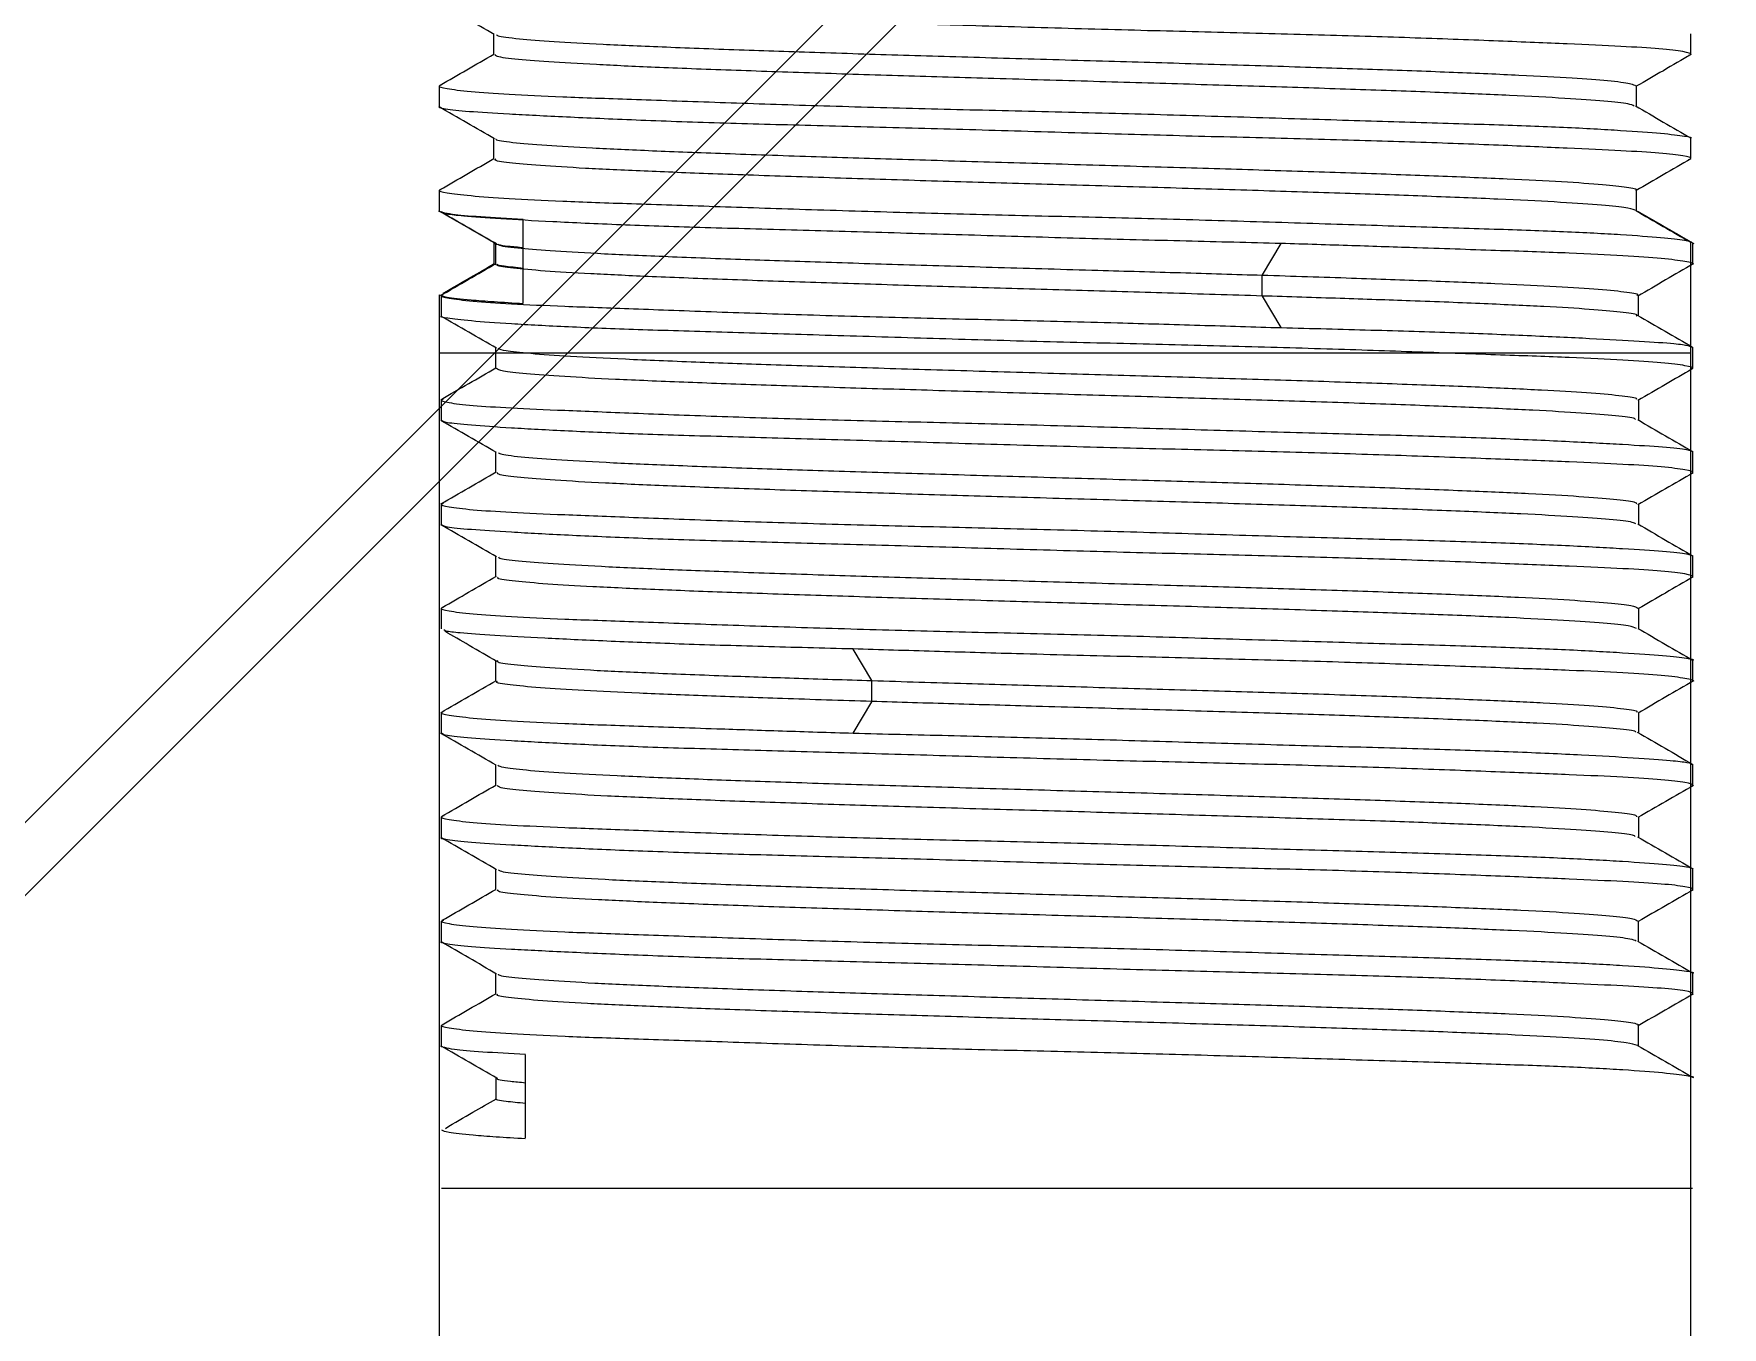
# Model space of a CAD drawing. Header units: millimetres. Extents: x 2479 to 2785, y 1080 to 1310.
# Drawn here: x 2607.63 to 2609.482, y 1133.651 to 1135.07 of the extents above; entities that cross this region are included whole.
import ezdxf

# ---------------------------------------------------------------- set-up
doc = ezdxf.new("R2010")
doc.units = ezdxf.units.MM

# ---------------------------------------------------------------- blocks, each defined once
blk = doc.blocks.new('G$C86730ED5')
at = {"color": 2, "linetype": 'Continuous', "lineweight": 15}
for p, q in [((-0.006266, -0.016871), (-0.006266, -0.016647)), ((0.006861, -0.016643), (0.006861, -0.01687)), ((-0.006861, -0.017441), (-0.006861, -0.017215)), ((0.006265, -0.017215), (0.006265, -0.017439)), ((-0.006265, -0.018015), (-0.006265, -0.017791)), ((0.006861, -0.017787), (0.006861, -0.018012)), ((-0.006861, -0.018583), (-0.006861, -0.018359)), ((0.006263, -0.018358), (0.006263, -0.018583)), ((-0.005942, -0.019597), (-0.005942, -0.018682)), ((-0.006261, -0.019162), (-0.006261, -0.018936)), ((-0.006244, -0.019169), (-0.006244, -0.018945)), ((0.002166, -0.019287), (0.002369, -0.018944)), ((0.006861, -0.018932), (0.006861, -0.076757)), ((0.006884, -0.018941), (0.006884, -0.019168)), ((0.002164, -0.019519), (0.002164, -0.01929)), ((-0.006861, -0.076757), (-0.006861, -0.019505)), ((-0.006839, -0.01974), (-0.006839, -0.019512)), ((0.002369, -0.019865), (0.002166, -0.019521)), ((0.006288, -0.019512), (0.006288, -0.019736)), ((-0.006243, -0.020313), (-0.006243, -0.020088)), ((0.006884, -0.020085), (0.006884, -0.020313)), ((-0.006839, -0.020885), (-0.006839, -0.020657)), ((0.006289, -0.020655), (0.006289, -0.02088)), ((-0.006244, -0.021456), (-0.006244, -0.021232)), ((0.006884, -0.021228), (0.006884, -0.021456)), ((-0.006839, -0.022028), (-0.006839, -0.0218)), ((0.00629, -0.0218), (0.00629, -0.022024)), ((-0.006244, -0.022601), (-0.006244, -0.022376)), ((0.006884, -0.022371), (0.006884, -0.022599)), ((-0.006839, -0.023171), (-0.006839, -0.022943)), ((0.006289, -0.022943), (0.006289, -0.023168)), ((-0.00212, -0.023735), (-0.002323, -0.023391)), ((0.006884, -0.023516), (0.006884, -0.023744)), ((-0.006243, -0.023744), (-0.006243, -0.02352)), ((-0.002119, -0.023966), (-0.002119, -0.023737)), ((-0.002324, -0.024312), (-0.00212, -0.023969)), ((-0.006839, -0.024315), (-0.006839, -0.024088)), ((0.00629, -0.024087), (0.00629, -0.024311)), ((-0.006244, -0.024888), (-0.006244, -0.024663)), ((0.006884, -0.024659), (0.006884, -0.024887)), ((-0.006839, -0.025458), (-0.006839, -0.02523)), ((0.00629, -0.02523), (0.00629, -0.025455)), ((-0.006244, -0.02603), (-0.006244, -0.025807)), ((0.006884, -0.025802), (0.006884, -0.02603)), ((-0.006839, -0.026601), (-0.006839, -0.026374)), ((0.006288, -0.026374), (0.006288, -0.026599)), ((-0.006242, -0.027175), (-0.006242, -0.026951)), ((0.006884, -0.026947), (0.006884, -0.027172)), ((-0.006839, -0.027743), (-0.006839, -0.027519)), ((0.006286, -0.027518), (0.006286, -0.027742)), ((-0.005919, -0.028756), (-0.005919, -0.027841)), ((-0.006238, -0.028322), (-0.006238, -0.028095))]:
    blk.add_line(p, q, dxfattribs=at)
at = {"color": 2, "lineweight": 15}
for p, q in [((0.006861, -0.020147), (-0.006861, -0.020147)), ((0.006884, -0.029307), (-0.006839, -0.029307))]:
    blk.add_line(p, q, dxfattribs=at)
at = {"color": 2, "linetype": 'Continuous', "lineweight": 15}
for points, knots in [([(0.006838, -0.016879), (0.006847, -0.016876), (0.006888, -0.016863), (0.006797, -0.016838), (0.006547, -0.016808), (0.006116, -0.016781), (0.005526, -0.016755), (0.004768, -0.016723), (0.003869, -0.016689), (0.002851, -0.016658), (0.001761, -0.01663), (0.000612, -0.016602), (-0.000545, -0.016568), (-0.001696, -0.016535), (-0.002789, -0.016505), (-0.003813, -0.016478), (-0.004719, -0.016449), (-0.0055, -0.016414), (-0.006116, -0.016381), (-0.00657, -0.016352), (-0.006797, -0.016327), (-0.006887, -0.016308), (-0.006861, -0.016299), (-0.006861, -0.016299)], [0, 0, 0, 0, 0.015383, 0.064823, 0.115545, 0.164986, 0.215709, 0.267832, 0.321466, 0.373594, 0.427234, 0.479356, 0.532989, 0.585112, 0.638745, 0.69087, 0.744507, 0.796628, 0.85026, 0.902391, 0.956035, 0.999999, 1, 1, 1, 1]), ([(-0.00626, -0.016651), (-0.006361, -0.016592), (-0.006565, -0.016475), (-0.006768, -0.016357), (-0.00687, -0.016299)], [0, 0, 0, 0, 0.499982, 1, 1, 1, 1]), ([(-0.006237, -0.016651), (-0.006234, -0.016656), (-0.006227, -0.016671), (-0.006013, -0.016696), (-0.005627, -0.016727), (-0.005085, -0.016757), (-0.004386, -0.016788), (-0.003558, -0.016819), (-0.002632, -0.01685), (-0.001651, -0.01688), (-0.000602, -0.016911), (0.000466, -0.016942), (0.001524, -0.016973), (0.002519, -0.017003), (0.003449, -0.017034), (0.004283, -0.017064), (0.005011, -0.017096), (0.005576, -0.017127), (0.005977, -0.017157), (0.006223, -0.017186), (0.006246, -0.017206), (0.006257, -0.017215)], [0, 0, 0, 0, 0.024762, 0.08127, 0.133633, 0.187358, 0.242454, 0.29931, 0.351824, 0.405754, 0.460269, 0.516387, 0.570128, 0.625485, 0.678619, 0.733183, 0.788035, 0.844668, 0.896982, 0.950658, 1, 1, 1, 1]), ([(-0.006852, -0.017206), (-0.006755, -0.01715), (-0.00656, -0.017037), (-0.006365, -0.016924), (-0.006266, -0.016867)], [0, 0, 0, 0, 0.496219, 1, 1, 1, 1]), ([(0.006243, -0.017435), (0.006226, -0.017427), (0.006188, -0.017409), (0.005931, -0.017382), (0.005504, -0.017351), (0.00491, -0.01732), (0.004168, -0.017289), (0.003322, -0.017258), (0.002379, -0.017228), (0.001372, -0.017197), (0.000304, -0.017166), (-0.000757, -0.017135), (-0.001789, -0.017105), (-0.002764, -0.017074), (-0.003691, -0.017043), (-0.004499, -0.017012), (-0.005167, -0.016981), (-0.00569, -0.016951), (-0.00606, -0.01692), (-0.006257, -0.016894), (-0.006248, -0.016877), (-0.006245, -0.016871)], [0, 0, 0, 0, 0.039849, 0.093676, 0.148344, 0.204642, 0.258151, 0.31324, 0.366611, 0.421437, 0.476183, 0.532697, 0.585067, 0.638799, 0.693902, 0.750765, 0.803286, 0.857223, 0.911744, 0.967869, 1, 1, 1, 1]), ([(0.006867, -0.016871), (0.006766, -0.01693), (0.006565, -0.017046), (0.006364, -0.017162), (0.006265, -0.017219)], [0, 0, 0, 0, 0.506489, 1, 1, 1, 1]), ([(-0.006839, -0.017207), (-0.006848, -0.01721), (-0.006888, -0.017221), (-0.006797, -0.017243), (-0.006547, -0.017276), (-0.006116, -0.017307), (-0.005526, -0.017334), (-0.004768, -0.017361), (-0.003869, -0.017392), (-0.002851, -0.017427), (-0.001762, -0.017458), (-0.000612, -0.017486), (0.000545, -0.017513), (0.001696, -0.017547), (0.002789, -0.017581), (0.003813, -0.017612), (0.00472, -0.017639), (0.0055, -0.017667), (0.006116, -0.017702), (0.00657, -0.017735), (0.006797, -0.017763), (0.006887, -0.017779), (0.006861, -0.017787), (0.006861, -0.017787)], [0, 0, 0, 0, 0.014527, 0.06401, 0.114777, 0.16426, 0.215028, 0.267196, 0.320877, 0.373043, 0.426721, 0.478895, 0.532584, 0.584752, 0.638432, 0.690607, 0.744296, 0.796463, 0.850143, 0.902312, 0.955993, 0.999999, 1, 1, 1, 1]), ([(0.006837, -0.018022), (0.006847, -0.018019), (0.006888, -0.018005), (0.006797, -0.017981), (0.006547, -0.017952), (0.006116, -0.017926), (0.005526, -0.017899), (0.004768, -0.017865), (0.003869, -0.017832), (0.002851, -0.017802), (0.001761, -0.017776), (0.000612, -0.017745), (-0.000545, -0.01771), (-0.001696, -0.017678), (-0.00279, -0.01765), (-0.003813, -0.017623), (-0.004719, -0.017591), (-0.0055, -0.017556), (-0.006116, -0.017525), (-0.00657, -0.017497), (-0.006797, -0.017471), (-0.006887, -0.01745), (-0.006861, -0.017441), (-0.006861, -0.017441)], [0, 0, 0, 0, 0.015931, 0.065343, 0.116038, 0.165451, 0.216146, 0.268238, 0.32184, 0.373942, 0.427556, 0.479649, 0.533253, 0.585349, 0.638956, 0.69105, 0.744654, 0.796746, 0.850348, 0.902447, 0.956057, 0.999998, 1, 1, 1, 1]), ([(-0.006256, -0.017796), (-0.006358, -0.017737), (-0.006561, -0.01762), (-0.006764, -0.017502), (-0.006866, -0.017444)], [0, 0, 0, 0, 0.499984, 1, 1, 1, 1]), ([(0.006257, -0.017434), (0.006359, -0.017493), (0.006562, -0.017611), (0.006765, -0.017728), (0.006867, -0.017787)], [0, 0, 0, 0, 0.499974, 1, 1, 1, 1]), ([(-0.006241, -0.017796), (-0.006242, -0.017798), (-0.006247, -0.017811), (-0.006073, -0.017834), (-0.005722, -0.017864), (-0.005198, -0.017895), (-0.004542, -0.017925), (-0.003737, -0.017956), (-0.002825, -0.017987), (-0.001843, -0.018018), (-0.000823, -0.018048), (0.000248, -0.018079), (0.001308, -0.01811), (0.002325, -0.018141), (0.003261, -0.018171), (0.004121, -0.018202), (0.004868, -0.018233), (0.005477, -0.018264), (0.005917, -0.018295), (0.006175, -0.018325), (0.006286, -0.018346), (0.006258, -0.018357), (0.006256, -0.018358)], [0, 0, 0, 0, 0.011627, 0.065977, 0.122018, 0.174957, 0.229294, 0.284499, 0.3415, 0.393974, 0.447822, 0.502957, 0.559795, 0.612919, 0.667537, 0.721686, 0.777362, 0.831898, 0.888153, 0.940946, 0.995125, 1, 1, 1, 1]), ([(-0.006854, -0.018352), (-0.006756, -0.018295), (-0.00656, -0.018182), (-0.006363, -0.018068), (-0.006265, -0.018011)], [0, 0, 0, 0, 0.496385, 1, 1, 1, 1]), ([(0.006255, -0.018579), (0.006225, -0.018569), (0.006165, -0.018549), (0.005858, -0.018519), (0.005398, -0.018488), (0.004764, -0.018457), (0.004003, -0.018426), (0.003134, -0.018396), (0.002186, -0.018365), (0.00115, -0.018334), (0.000088, -0.018303), (-0.000965, -0.018273), (-0.00198, -0.018242), (-0.002968, -0.018211), (-0.003865, -0.01818), (-0.004644, -0.018149), (-0.00528, -0.018119), (-0.005784, -0.018088), (-0.006115, -0.018058), (-0.006271, -0.018033), (-0.006249, -0.018019), (-0.006243, -0.018015)], [0, 0, 0, 0, 0.052998, 0.107026, 0.162587, 0.216851, 0.272817, 0.325468, 0.379504, 0.434538, 0.49136, 0.543654, 0.597322, 0.652198, 0.708756, 0.761799, 0.816348, 0.870165, 0.925488, 0.979925, 1, 1, 1, 1]), ([(0.006865, -0.018015), (0.006763, -0.018074), (0.006563, -0.01819), (0.006362, -0.018306), (0.006263, -0.018363)], [0, 0, 0, 0, 0.506589, 1, 1, 1, 1]), ([(-0.006842, -0.018353), (-0.006849, -0.018355), (-0.006887, -0.018366), (-0.006796, -0.018386), (-0.006547, -0.018418), (-0.006116, -0.01845), (-0.005526, -0.018479), (-0.004768, -0.018506), (-0.003869, -0.018534), (-0.002851, -0.018569), (-0.001761, -0.018602), (-0.000612, -0.018632), (0.000545, -0.018658), (0.001697, -0.018689), (0.00279, -0.018724), (0.003813, -0.018756), (0.00472, -0.018784), (0.0055, -0.018811), (0.006116, -0.018844), (0.00657, -0.018878), (0.006797, -0.018907), (0.006887, -0.018924), (0.006861, -0.018932), (0.006861, -0.018932)], [0, 0, 0, 0, 0.012911, 0.062475, 0.113326, 0.16289, 0.21374, 0.265997, 0.319769, 0.372022, 0.425788, 0.478051, 0.531829, 0.584083, 0.637851, 0.690107, 0.743879, 0.796132, 0.849901, 0.902153, 0.955919, 0.999997, 1, 1, 1, 1]), ([(-0.005942, -0.018678), (-0.006108, -0.018669), (-0.006444, -0.018652), (-0.006712, -0.018628), (-0.006829, -0.018604), (-0.00688, -0.01859), (-0.006861, -0.018583), (-0.006861, -0.018583)], [0, 0, 0, 0, 0.3011699, 0.6101565, 0.8040495, 0.9999729, 1, 1, 1, 1]), ([(-0.006255, -0.018939), (-0.006356, -0.01888), (-0.006559, -0.018763), (-0.006762, -0.018645), (-0.006864, -0.018587)], [0, 0, 0, 0, 0.499986, 1, 1, 1, 1]), ([(-0.006232, -0.018952), (-0.006334, -0.018893), (-0.006537, -0.018776), (-0.00674, -0.018658), (-0.006841, -0.0186)], [0, 0, 0, 0, 0.499982, 1, 1, 1, 1]), ([(0.00237, -0.018943), (0.002025, -0.018934), (0.001327, -0.018917), (0.000235, -0.01889), (-0.000867, -0.018857), (-0.001958, -0.018825), (-0.003025, -0.018795), (-0.004016, -0.018769), (-0.004901, -0.018739), (-0.005638, -0.018705), (-0.006221, -0.018672), (-0.006593, -0.018645), (-0.006803, -0.018621), (-0.006827, -0.018606), (-0.006839, -0.018597)], [0, 0, 0, 0, 0.082161, 0.166455, 0.248616, 0.332908, 0.419543, 0.508691, 0.595308, 0.684437, 0.771057, 0.860189, 0.929464, 1, 1, 1, 1]), ([(0.006257, -0.018579), (0.006359, -0.018638), (0.006562, -0.018755), (0.006765, -0.018873), (0.006866, -0.018931)], [0, 0, 0, 0, 0.499974, 1, 1, 1, 1]), ([(0.006286, -0.018591), (0.006388, -0.01865), (0.006591, -0.018767), (0.006794, -0.018885), (0.006896, -0.018944)], [0, 0, 0, 0, 0.499979, 1, 1, 1, 1]), ([(-0.006248, -0.018934), (-0.006251, -0.018936), (-0.00627, -0.018948), (-0.006172, -0.018966), (-0.005999, -0.018982), (-0.005942, -0.018987)], [0, 0, 0, 0, 0.1056106, 0.7038078, 1, 1, 1, 1]), ([(-0.006216, -0.018952), (-0.006215, -0.018954), (-0.006215, -0.018967), (-0.006028, -0.01899), (-0.005669, -0.019021), (-0.005147, -0.019051), (-0.004468, -0.019082), (-0.003654, -0.019113), (-0.002743, -0.019144), (-0.001772, -0.019174), (-0.000725, -0.019205), (0.000302, -0.019235), (0.00128, -0.019263), (0.001867, -0.019281), (0.002164, -0.01929)], [0, 0, 0, 0, 0.021176, 0.114957, 0.202481, 0.292292, 0.384116, 0.478909, 0.566173, 0.655748, 0.747059, 0.841111, 0.919664, 1, 1, 1, 1]), ([(0.006868, -0.019174), (0.006874, -0.019172), (0.00691, -0.019161), (0.006818, -0.019141), (0.00657, -0.019108), (0.006138, -0.019077), (0.005549, -0.019048), (0.004791, -0.019022), (0.00397, -0.018995), (0.003151, -0.018967), (0.002631, -0.018951), (0.00237, -0.018943)], [0, 0, 0, 0, 0.0263928, 0.1520862, 0.2810428, 0.4067359, 0.5356913, 0.6682085, 0.8045688, 0.9015492, 1, 1, 1, 1]), ([(-0.00685, -0.019515), (-0.006748, -0.019457), (-0.006545, -0.019339), (-0.006342, -0.019222), (-0.00624, -0.019163)], [0, 0, 0, 0, 0.500022, 1, 1, 1, 1]), ([(-0.006819, -0.019488), (-0.006718, -0.019429), (-0.006532, -0.019321), (-0.006345, -0.019213), (-0.00626, -0.019163)], [0, 0, 0, 0, 0.541265, 1, 1, 1, 1]), ([(-0.005942, -0.019216), (-0.006018, -0.019208), (-0.006194, -0.019191), (-0.006281, -0.019173), (-0.00626, -0.019163), (-0.006259, -0.019162)], [0, 0, 0, 0, 0.426355, 0.989063, 1, 1, 1, 1]), ([(0.002164, -0.019519), (0.001821, -0.019508), (0.001157, -0.019488), (0.000116, -0.019458), (-0.000902, -0.019428), (-0.001906, -0.019398), (-0.002871, -0.019368), (-0.003784, -0.019337), (-0.004579, -0.019306), (-0.005229, -0.019275), (-0.00573, -0.019245), (-0.006072, -0.019214), (-0.006244, -0.019189), (-0.006227, -0.019174), (-0.006222, -0.019169)], [0, 0, 0, 0, 0.089743, 0.173338, 0.25934, 0.343709, 0.430269, 0.519204, 0.610939, 0.696006, 0.783416, 0.870918, 0.960934, 1, 1, 1, 1]), ([(0.006892, -0.019167), (0.00679, -0.019226), (0.006587, -0.019343), (0.006384, -0.019461), (0.006282, -0.019519)], [0, 0, 0, 0, 0.500026, 1, 1, 1, 1]), ([(0.002164, -0.01929), (0.002496, -0.0193), (0.003138, -0.019321), (0.003997, -0.019351), (0.004731, -0.01938), (0.005346, -0.01941), (0.005831, -0.019441), (0.006156, -0.019472), (0.006301, -0.019496), (0.006276, -0.019509), (0.006271, -0.019512)], [0, 0, 0, 0, 0.1411529, 0.2726349, 0.4079039, 0.5406036, 0.6767489, 0.81663, 0.9609155, 1, 1, 1, 1]), ([(-0.006861, -0.019505), (-0.006845, -0.019513), (-0.006812, -0.01953), (-0.006573, -0.019556), (-0.006275, -0.019581), (-0.006054, -0.019594), (-0.005942, -0.019601)], [0, 0, 0, 0, 0.301163, 0.610166, 0.804068, 1, 1, 1, 1]), ([(-0.006824, -0.019507), (-0.00683, -0.019509), (-0.006864, -0.019519), (-0.006773, -0.019543), (-0.006524, -0.019575), (-0.006093, -0.019605), (-0.005503, -0.019631), (-0.004746, -0.019658), (-0.003846, -0.019692), (-0.002828, -0.019726), (-0.001739, -0.019756), (-0.000589, -0.019783), (0.00049, -0.01981), (0.001489, -0.019839), (0.002074, -0.019857), (0.002369, -0.019866)], [0, 0, 0, 0, 0.015768, 0.096634, 0.179598, 0.260464, 0.343428, 0.42868, 0.516404, 0.601655, 0.689378, 0.774637, 0.862369, 0.930564, 1, 1, 1, 1]), ([(0.006265, -0.019741), (0.006271, -0.019736), (0.006289, -0.019721), (0.006118, -0.019696), (0.005773, -0.019665), (0.005271, -0.019635), (0.004613, -0.019604), (0.003851, -0.019574), (0.003024, -0.019546), (0.002453, -0.019528), (0.002164, -0.019519)], [0, 0, 0, 0, 0.0621171, 0.2064697, 0.339358, 0.4757654, 0.614815, 0.7580403, 0.8776622, 1, 1, 1, 1]), ([(0.006864, -0.020319), (0.006872, -0.020317), (0.00691, -0.020306), (0.006819, -0.020283), (0.006569, -0.020251), (0.006138, -0.020221), (0.005549, -0.020193), (0.004791, -0.020167), (0.003892, -0.020134), (0.002874, -0.0201), (0.001784, -0.020069), (0.000635, -0.020041), (-0.000522, -0.020014), (-0.001674, -0.019979), (-0.002767, -0.019946), (-0.00379, -0.019916), (-0.004697, -0.019889), (-0.005477, -0.019859), (-0.006093, -0.019825), (-0.006547, -0.019792), (-0.006774, -0.019765), (-0.006864, -0.019749), (-0.006839, -0.01974), (-0.006839, -0.01974)], [0, 0, 0, 0, 0.01287, 0.062436, 0.113289, 0.162855, 0.213708, 0.265963, 0.319733, 0.371987, 0.425756, 0.478017, 0.531794, 0.584049, 0.637819, 0.690083, 0.743864, 0.796119, 0.84989, 0.902147, 0.95592, 0.999999, 1, 1, 1, 1]), ([(-0.006236, -0.020092), (-0.006337, -0.020034), (-0.006541, -0.019916), (-0.006744, -0.019799), (-0.006845, -0.01974)], [0, 0, 0, 0, 0.499977, 1, 1, 1, 1]), ([(0.006276, -0.019729), (0.006378, -0.019788), (0.006581, -0.019906), (0.006784, -0.020023), (0.006886, -0.020082)], [0, 0, 0, 0, 0.499984, 1, 1, 1, 1]), ([(0.002369, -0.019866), (0.002703, -0.019874), (0.003378, -0.019892), (0.004286, -0.019919), (0.005097, -0.019952), (0.005783, -0.019984), (0.006334, -0.020014), (0.00667, -0.020038), (0.006834, -0.020058), (0.006852, -0.02007), (0.006858, -0.020074)], [0, 0, 0, 0, 0.135837, 0.2752, 0.411038, 0.550399, 0.693633, 0.841022, 0.945808, 1, 1, 1, 1]), ([(-0.006222, -0.020092), (-0.006201, -0.020101), (-0.006156, -0.020119), (-0.005879, -0.020148), (-0.005446, -0.020178), (-0.00484, -0.02021), (-0.00409, -0.020241), (-0.003232, -0.020271), (-0.002298, -0.020301), (-0.001274, -0.020332), (-0.000213, -0.020363), (0.000851, -0.020394), (0.001874, -0.020424), (0.002859, -0.020455), (0.003767, -0.020486), (0.004576, -0.020517), (0.005235, -0.020548), (0.005749, -0.020578), (0.006098, -0.020609), (0.006283, -0.020635), (0.006269, -0.02065), (0.006264, -0.020655)], [0, 0, 0, 0, 0.045741, 0.098463, 0.152571, 0.20768, 0.264579, 0.316944, 0.370684, 0.425634, 0.482269, 0.535383, 0.590006, 0.643896, 0.699294, 0.753804, 0.810046, 0.862639, 0.916608, 0.971754, 1, 1, 1, 1]), ([(-0.006845, -0.020656), (-0.006744, -0.020597), (-0.006543, -0.020481), (-0.006342, -0.020365), (-0.006243, -0.020308)], [0, 0, 0, 0, 0.506151, 1, 1, 1, 1]), ([(0.006257, -0.020875), (0.006256, -0.020871), (0.006253, -0.020857), (0.006055, -0.020833), (0.005689, -0.020803), (0.005147, -0.020772), (0.004464, -0.020741), (0.003638, -0.02071), (0.002721, -0.020679), (0.001732, -0.020649), (0.000702, -0.020619), (-0.000375, -0.020587), (-0.001429, -0.020556), (-0.00243, -0.020526), (-0.003355, -0.020496), (-0.004211, -0.020465), (-0.00494, -0.020434), (-0.005517, -0.020403), (-0.005929, -0.020373), (-0.006193, -0.020343), (-0.006222, -0.020323), (-0.006237, -0.020313)], [0, 0, 0, 0, 0.020596, 0.073566, 0.128002, 0.182368, 0.238289, 0.292655, 0.348711, 0.401666, 0.456018, 0.511238, 0.568255, 0.620744, 0.674607, 0.729758, 0.786612, 0.83975, 0.894383, 0.948547, 1, 1, 1, 1]), ([(0.006876, -0.020321), (0.00678, -0.020376), (0.006582, -0.020491), (0.006384, -0.020606), (0.006282, -0.020664)], [0, 0, 0, 0, 0.487091, 1, 1, 1, 1]), ([(-0.006816, -0.020648), (-0.006825, -0.020651), (-0.006865, -0.020663), (-0.006774, -0.020689), (-0.006524, -0.020719), (-0.006093, -0.020747), (-0.005503, -0.020772), (-0.004746, -0.020803), (-0.003846, -0.020838), (-0.002828, -0.02087), (-0.001739, -0.020897), (-0.000589, -0.020925), (0.000567, -0.020958), (0.001719, -0.020992), (0.002812, -0.021023), (0.003836, -0.02105), (0.004742, -0.021078), (0.005522, -0.021113), (0.00614, -0.021146), (0.006586, -0.021175), (0.006842, -0.0212), (0.006871, -0.021219), (0.006884, -0.021228)], [0, 0, 0, 0, 0.014946, 0.064408, 0.115153, 0.164615, 0.215361, 0.267507, 0.321165, 0.373314, 0.426977, 0.479122, 0.532779, 0.584924, 0.63858, 0.69073, 0.744393, 0.796537, 0.850194, 0.902348, 0.956016, 1, 1, 1, 1]), ([(-0.006236, -0.021237), (-0.006338, -0.021178), (-0.006541, -0.021061), (-0.006744, -0.020943), (-0.006846, -0.020884)], [0, 0, 0, 0, 0.499977, 1, 1, 1, 1]), ([(0.00686, -0.021465), (0.00687, -0.021462), (0.00691, -0.02145), (0.00682, -0.021425), (0.006569, -0.021393), (0.006139, -0.021365), (0.005549, -0.021339), (0.004791, -0.02131), (0.003892, -0.021276), (0.002874, -0.021243), (0.001784, -0.021214), (0.000635, -0.021187), (-0.000522, -0.021156), (-0.001673, -0.021121), (-0.002766, -0.021089), (-0.00379, -0.021061), (-0.004697, -0.021034), (-0.005477, -0.021001), (-0.006095, -0.020967), (-0.006541, -0.020936), (-0.006796, -0.02091), (-0.006826, -0.020893), (-0.006839, -0.020885)], [0, 0, 0, 0, 0.015583, 0.065013, 0.115725, 0.165156, 0.215869, 0.26798, 0.321602, 0.373715, 0.427338, 0.479452, 0.533077, 0.585187, 0.638808, 0.690928, 0.74456, 0.796672, 0.850295, 0.902413, 0.956043, 1, 1, 1, 1]), ([(0.006281, -0.020875), (0.006382, -0.020934), (0.006585, -0.021051), (0.006789, -0.021168), (0.00689, -0.021227)], [0, 0, 0, 0, 0.4999826, 1, 1, 1, 1]), ([(-0.006215, -0.021237), (-0.006207, -0.021243), (-0.006184, -0.021259), (-0.005949, -0.021285), (-0.005543, -0.021316), (-0.004978, -0.021347), (-0.004255, -0.021378), (-0.003412, -0.021409), (-0.002481, -0.021439), (-0.001492, -0.021469), (-0.000431, -0.0215), (0.000637, -0.021531), (0.001677, -0.021562), (0.002658, -0.021592), (0.003589, -0.021623), (0.004417, -0.021654), (0.005115, -0.021685), (0.005657, -0.021716), (0.006041, -0.021746), (0.006263, -0.021774), (0.006269, -0.021792), (0.006272, -0.0218)], [0, 0, 0, 0, 0.031734, 0.086853, 0.140254, 0.19511, 0.249887, 0.306433, 0.358831, 0.412593, 0.467728, 0.524622, 0.577172, 0.631139, 0.68569, 0.741847, 0.795624, 0.85102, 0.90419, 0.958791, 1, 1, 1, 1]), ([(-0.006845, -0.021799), (-0.006743, -0.02174), (-0.006541, -0.021623), (-0.006339, -0.021506), (-0.006238, -0.021448)], [0, 0, 0, 0, 0.5022749, 1, 1, 1, 1]), ([(0.00626, -0.022019), (0.006252, -0.022013), (0.006229, -0.021997), (0.005995, -0.021971), (0.005589, -0.02194), (0.005023, -0.021909), (0.0043, -0.021878), (0.003457, -0.021847), (0.002527, -0.021817), (0.001537, -0.021787), (0.000477, -0.021756), (-0.000592, -0.021725), (-0.001632, -0.021694), (-0.002613, -0.021664), (-0.003543, -0.021633), (-0.004372, -0.021602), (-0.00507, -0.021571), (-0.005612, -0.02154), (-0.005996, -0.02151), (-0.006218, -0.021482), (-0.006224, -0.021464), (-0.006227, -0.021456)], [0, 0, 0, 0, 0.031734, 0.086853, 0.140254, 0.19511, 0.249887, 0.306433, 0.358831, 0.412593, 0.467728, 0.524622, 0.577172, 0.631139, 0.68569, 0.741847, 0.795625, 0.85102, 0.90419, 0.958791, 1, 1, 1, 1]), ([(0.00689, -0.021457), (0.006789, -0.021516), (0.006586, -0.021633), (0.006384, -0.02175), (0.006283, -0.021808)], [0, 0, 0, 0, 0.502275, 1, 1, 1, 1]), ([(-0.006815, -0.021791), (-0.006825, -0.021794), (-0.006865, -0.021806), (-0.006774, -0.021831), (-0.006524, -0.021863), (-0.006093, -0.021891), (-0.005503, -0.021917), (-0.004746, -0.021946), (-0.003846, -0.02198), (-0.002828, -0.022013), (-0.001739, -0.022042), (-0.000589, -0.022069), (0.000567, -0.0221), (0.001719, -0.022135), (0.002812, -0.022167), (0.003836, -0.022195), (0.004742, -0.022222), (0.005522, -0.022255), (0.00614, -0.022289), (0.006586, -0.02232), (0.006842, -0.022346), (0.006871, -0.022363), (0.006884, -0.022371)], [0, 0, 0, 0, 0.0155827, 0.0650128, 0.1157254, 0.1651556, 0.2158688, 0.2679799, 0.3216023, 0.3737147, 0.4273383, 0.4794519, 0.5330768, 0.585187, 0.6388076, 0.6909277, 0.7445596, 0.7966719, 0.8502952, 0.902413, 0.9560427, 1, 1, 1, 1]), ([(-0.006235, -0.022381), (-0.006337, -0.022322), (-0.00654, -0.022205), (-0.006743, -0.022088), (-0.006845, -0.022029)], [0, 0, 0, 0, 0.499983, 1, 1, 1, 1]), ([(0.006861, -0.022608), (0.00687, -0.022605), (0.00691, -0.022593), (0.006819, -0.022567), (0.006569, -0.022537), (0.006139, -0.022509), (0.005549, -0.022484), (0.004791, -0.022453), (0.003892, -0.022418), (0.002874, -0.022386), (0.001784, -0.022359), (0.000634, -0.022331), (-0.000522, -0.022298), (-0.001673, -0.022264), (-0.002767, -0.022233), (-0.00379, -0.022206), (-0.004697, -0.022178), (-0.005477, -0.022143), (-0.006095, -0.02211), (-0.006541, -0.022081), (-0.006796, -0.022056), (-0.006826, -0.022037), (-0.006839, -0.022028)], [0, 0, 0, 0, 0.0149455, 0.0644076, 0.1151529, 0.164615, 0.215361, 0.2675068, 0.3211646, 0.3733143, 0.4269766, 0.4791218, 0.5327794, 0.584924, 0.6385803, 0.6907303, 0.7443928, 0.7965375, 0.8501936, 0.9023484, 0.9560163, 1, 1, 1, 1]), ([(0.006282, -0.022019), (0.006383, -0.022078), (0.006586, -0.022195), (0.00679, -0.022313), (0.006891, -0.022372)], [0, 0, 0, 0, 0.4999766, 1, 1, 1, 1]), ([(-0.006212, -0.022381), (-0.006211, -0.022385), (-0.006207, -0.022399), (-0.00601, -0.022423), (-0.005643, -0.022453), (-0.005102, -0.022484), (-0.004419, -0.022515), (-0.003592, -0.022546), (-0.002676, -0.022577), (-0.001687, -0.022607), (-0.000657, -0.022637), (0.00042, -0.022669), (0.001474, -0.0227), (0.002475, -0.02273), (0.0034, -0.02276), (0.004257, -0.022791), (0.004985, -0.022822), (0.005562, -0.022853), (0.005974, -0.022884), (0.006238, -0.022913), (0.006268, -0.022933), (0.006282, -0.022943)], [0, 0, 0, 0, 0.0205955, 0.0735656, 0.1280019, 0.1823679, 0.2382891, 0.2926548, 0.3487114, 0.4016654, 0.4560175, 0.5112378, 0.5682553, 0.6207439, 0.674607, 0.7297575, 0.7866116, 0.8397503, 0.894383, 0.9485471, 1, 1, 1, 1]), ([(-0.006831, -0.022935), (-0.006735, -0.02288), (-0.006536, -0.022765), (-0.006338, -0.02265), (-0.006237, -0.022592)], [0, 0, 0, 0, 0.487091, 1, 1, 1, 1]), ([(0.006267, -0.023164), (0.006246, -0.023155), (0.006201, -0.023137), (0.005924, -0.023108), (0.005491, -0.023078), (0.004885, -0.023046), (0.004136, -0.023015), (0.003277, -0.022985), (0.002343, -0.022955), (0.001319, -0.022924), (0.000258, -0.022893), (-0.000805, -0.022862), (-0.001828, -0.022832), (-0.002814, -0.022801), (-0.003722, -0.02277), (-0.004531, -0.022739), (-0.005189, -0.022708), (-0.005703, -0.022678), (-0.006053, -0.022647), (-0.006238, -0.022621), (-0.006224, -0.022606), (-0.006219, -0.022601)], [0, 0, 0, 0, 0.045741, 0.098463, 0.152572, 0.20768, 0.264579, 0.316944, 0.370684, 0.425635, 0.482269, 0.535383, 0.590006, 0.643896, 0.699294, 0.753805, 0.810046, 0.862639, 0.916609, 0.971754, 1, 1, 1, 1]), ([(0.006891, -0.0226), (0.006789, -0.022659), (0.006589, -0.022775), (0.006388, -0.022891), (0.006289, -0.022948)], [0, 0, 0, 0, 0.506151, 1, 1, 1, 1]), ([(-0.006819, -0.022937), (-0.006827, -0.022939), (-0.006865, -0.02295), (-0.006774, -0.022973), (-0.006524, -0.023005), (-0.006093, -0.023035), (-0.005503, -0.023063), (-0.004746, -0.023089), (-0.003846, -0.023122), (-0.002828, -0.023156), (-0.001739, -0.023187), (-0.000589, -0.023215), (0.000567, -0.023242), (0.001719, -0.023277), (0.002812, -0.02331), (0.003836, -0.02334), (0.004742, -0.023367), (0.005523, -0.023397), (0.006139, -0.023431), (0.006593, -0.023464), (0.00682, -0.023491), (0.006909, -0.023507), (0.006884, -0.023516), (0.006884, -0.023516)], [0, 0, 0, 0, 0.01287, 0.062436, 0.113289, 0.162855, 0.213708, 0.265963, 0.319733, 0.371987, 0.425756, 0.478017, 0.531794, 0.584049, 0.637819, 0.690083, 0.743864, 0.796119, 0.84989, 0.902147, 0.95592, 0.999999, 1, 1, 1, 1]), ([(-0.002324, -0.02339), (-0.002657, -0.023382), (-0.003333, -0.023364), (-0.004241, -0.023337), (-0.005052, -0.023304), (-0.005738, -0.023272), (-0.006288, -0.023242), (-0.006625, -0.023218), (-0.006788, -0.023198), (-0.006807, -0.023186), (-0.006813, -0.023182)], [0, 0, 0, 0, 0.135837, 0.275201, 0.411038, 0.5504, 0.693633, 0.841022, 0.945808, 1, 1, 1, 1]), ([(-0.006231, -0.023527), (-0.006332, -0.023468), (-0.006523, -0.023358), (-0.006714, -0.023247), (-0.006804, -0.023196)], [0, 0, 0, 0, 0.532119, 1, 1, 1, 1]), ([(0.006281, -0.023164), (0.006383, -0.023222), (0.006586, -0.02334), (0.006789, -0.023457), (0.006891, -0.023516)], [0, 0, 0, 0, 0.499977, 1, 1, 1, 1]), ([(-0.00622, -0.023515), (-0.006225, -0.02352), (-0.006244, -0.023535), (-0.006072, -0.02356), (-0.005727, -0.023591), (-0.005225, -0.023621), (-0.004568, -0.023652), (-0.003805, -0.023682), (-0.002978, -0.02371), (-0.002407, -0.023728), (-0.002119, -0.023737)], [0, 0, 0, 0, 0.0621171, 0.2064696, 0.3393579, 0.4757654, 0.614815, 0.7580403, 0.8776622, 1, 1, 1, 1]), ([(0.006869, -0.023749), (0.006875, -0.023747), (0.00691, -0.023737), (0.006818, -0.023713), (0.00657, -0.023681), (0.006138, -0.023651), (0.005549, -0.023625), (0.004791, -0.023598), (0.003892, -0.023564), (0.002874, -0.02353), (0.001784, -0.0235), (0.000634, -0.023473), (-0.000445, -0.023446), (-0.001444, -0.023417), (-0.002029, -0.023399), (-0.002324, -0.02339)], [0, 0, 0, 0, 0.0157685, 0.0966341, 0.1795981, 0.2604636, 0.3434282, 0.4286797, 0.5164037, 0.601655, 0.6893778, 0.774637, 0.8623689, 0.9305636, 1, 1, 1, 1]), ([(-0.006847, -0.024089), (-0.006745, -0.02403), (-0.006542, -0.023913), (-0.006339, -0.023795), (-0.006237, -0.023737)], [0, 0, 0, 0, 0.500026, 1, 1, 1, 1]), ([(-0.002119, -0.023966), (-0.002451, -0.023956), (-0.003093, -0.023935), (-0.003951, -0.023905), (-0.004685, -0.023876), (-0.0053, -0.023846), (-0.005786, -0.023815), (-0.00611, -0.023784), (-0.006255, -0.02376), (-0.00623, -0.023747), (-0.006225, -0.023744)], [0, 0, 0, 0, 0.141153, 0.272635, 0.407904, 0.540604, 0.676749, 0.81663, 0.960916, 1, 1, 1, 1]), ([(-0.002119, -0.023737), (-0.001775, -0.023748), (-0.001112, -0.023768), (-0.000071, -0.023798), (0.000947, -0.023828), (0.001952, -0.023858), (0.002917, -0.023888), (0.00383, -0.023919), (0.004624, -0.02395), (0.005274, -0.023981), (0.005776, -0.024011), (0.006118, -0.024042), (0.006289, -0.024067), (0.006272, -0.024082), (0.006267, -0.024087)], [0, 0, 0, 0, 0.089743, 0.173338, 0.25934, 0.343709, 0.430269, 0.519204, 0.610939, 0.696006, 0.783416, 0.870918, 0.960934, 1, 1, 1, 1]), ([(0.006895, -0.023741), (0.006793, -0.023799), (0.00659, -0.023917), (0.006387, -0.024034), (0.006285, -0.024093)], [0, 0, 0, 0, 0.500022, 1, 1, 1, 1]), ([(0.006261, -0.024304), (0.006261, -0.024302), (0.00626, -0.024289), (0.006074, -0.024266), (0.005715, -0.024235), (0.005193, -0.024205), (0.004513, -0.024174), (0.003699, -0.024143), (0.002789, -0.024112), (0.001817, -0.024082), (0.00077, -0.024051), (-0.000256, -0.024021), (-0.001234, -0.023993), (-0.001822, -0.023975), (-0.002119, -0.023966)], [0, 0, 0, 0, 0.020702, 0.114528, 0.202095, 0.291949, 0.383818, 0.478657, 0.565963, 0.655582, 0.746937, 0.841035, 0.919625, 1, 1, 1, 1]), ([(-0.006823, -0.024082), (-0.006829, -0.024084), (-0.006864, -0.024095), (-0.006773, -0.024115), (-0.006524, -0.024148), (-0.006093, -0.024179), (-0.005503, -0.024208), (-0.004746, -0.024234), (-0.003925, -0.024261), (-0.003106, -0.024289), (-0.002586, -0.024305), (-0.002324, -0.024313)], [0, 0, 0, 0, 0.0263928, 0.1520863, 0.2810428, 0.406736, 0.5356914, 0.6682086, 0.804569, 0.9015493, 1, 1, 1, 1]), ([(-0.006241, -0.024665), (-0.006342, -0.024606), (-0.006545, -0.024489), (-0.006749, -0.024371), (-0.00685, -0.024312)], [0, 0, 0, 0, 0.499979, 1, 1, 1, 1]), ([(0.006864, -0.024894), (0.006872, -0.024892), (0.00691, -0.02488), (0.006819, -0.024855), (0.006569, -0.024824), (0.006138, -0.024796), (0.005549, -0.02477), (0.004791, -0.024741), (0.003892, -0.024706), (0.002874, -0.024673), (0.001784, -0.024645), (0.000634, -0.024618), (-0.000522, -0.024586), (-0.001673, -0.024552), (-0.002766, -0.02452), (-0.00379, -0.024492), (-0.004697, -0.024465), (-0.005477, -0.024431), (-0.006095, -0.024398), (-0.006541, -0.024367), (-0.006796, -0.024342), (-0.006826, -0.024324), (-0.006839, -0.024315)], [0, 0, 0, 0, 0.013032, 0.06259, 0.113434, 0.162992, 0.213837, 0.266083, 0.319845, 0.372093, 0.425857, 0.478105, 0.531868, 0.584113, 0.637873, 0.690126, 0.743896, 0.796143, 0.849905, 0.902159, 0.95593, 1, 1, 1, 1]), ([(-0.002324, -0.024313), (-0.00198, -0.024322), (-0.001281, -0.024339), (-0.000189, -0.024366), (0.000913, -0.024399), (0.002004, -0.024431), (0.003071, -0.024461), (0.004062, -0.024487), (0.004946, -0.024517), (0.005684, -0.024551), (0.006267, -0.024584), (0.006639, -0.024611), (0.006848, -0.024635), (0.006872, -0.02465), (0.006884, -0.024659)], [0, 0, 0, 0, 0.082161, 0.166455, 0.248616, 0.332908, 0.419543, 0.508691, 0.595308, 0.684437, 0.771057, 0.860188, 0.929464, 1, 1, 1, 1]), ([(0.006277, -0.024304), (0.006379, -0.024363), (0.006582, -0.02448), (0.006785, -0.024597), (0.006886, -0.024656)], [0, 0, 0, 0, 0.499982, 1, 1, 1, 1]), ([(-0.006221, -0.024665), (-0.006209, -0.024673), (-0.00618, -0.02469), (-0.005924, -0.024718), (-0.005513, -0.024748), (-0.00493, -0.024779), (-0.004204, -0.02481), (-0.003352, -0.024841), (-0.002422, -0.024872), (-0.001413, -0.024902), (-0.000363, -0.024933), (0.000714, -0.024964), (0.001752, -0.024995), (0.002737, -0.025026), (0.003644, -0.025056), (0.004473, -0.025087), (0.005158, -0.025118), (0.00569, -0.025149), (0.006058, -0.025179), (0.006268, -0.025206), (0.006267, -0.025223), (0.006267, -0.02523)], [0, 0, 0, 0, 0.042002, 0.09415, 0.147669, 0.202393, 0.258794, 0.31169, 0.366087, 0.419755, 0.474925, 0.529211, 0.58522, 0.637597, 0.691344, 0.746262, 0.802958, 0.85515, 0.908723, 0.963342, 1, 1, 1, 1]), ([(-0.006839, -0.025227), (-0.006738, -0.025169), (-0.006539, -0.025054), (-0.006341, -0.024939), (-0.006244, -0.024884)], [0, 0, 0, 0, 0.512277, 1, 1, 1, 1]), ([(0.006255, -0.025449), (0.006249, -0.025444), (0.006233, -0.025429), (0.006014, -0.025403), (0.005628, -0.025373), (0.005066, -0.025342), (0.004356, -0.025311), (0.003521, -0.02528), (0.002606, -0.02525), (0.001603, -0.025219), (0.000554, -0.025188), (-0.000522, -0.025157), (-0.001562, -0.025127), (-0.002557, -0.025096), (-0.003478, -0.025066), (-0.004324, -0.025034), (-0.005025, -0.025004), (-0.005578, -0.024973), (-0.005971, -0.024943), (-0.00621, -0.024914), (-0.006221, -0.024896), (-0.006226, -0.024888)], [0, 0, 0, 0, 0.028891, 0.081382, 0.135243, 0.190471, 0.247426, 0.300402, 0.354844, 0.409216, 0.465143, 0.519514, 0.575577, 0.628537, 0.682895, 0.738121, 0.795145, 0.847639, 0.901508, 0.956664, 1, 1, 1, 1]), ([(0.006893, -0.024886), (0.006791, -0.024945), (0.006588, -0.025062), (0.006385, -0.02518), (0.006283, -0.025239)], [0, 0, 0, 0, 0.500018, 1, 1, 1, 1]), ([(-0.006809, -0.02522), (-0.006821, -0.025223), (-0.006866, -0.025235), (-0.006775, -0.025261), (-0.006524, -0.025293), (-0.006093, -0.025322), (-0.005503, -0.025349), (-0.004746, -0.025376), (-0.003846, -0.02541), (-0.002828, -0.025444), (-0.001739, -0.025474), (-0.000589, -0.025501), (0.000567, -0.02553), (0.001719, -0.025565), (0.002812, -0.025597), (0.003836, -0.025626), (0.004742, -0.025653), (0.005522, -0.025685), (0.00614, -0.025719), (0.006586, -0.025751), (0.006842, -0.025777), (0.006871, -0.025794), (0.006884, -0.025802)], [0, 0, 0, 0, 0.019382, 0.068621, 0.119138, 0.168378, 0.218895, 0.270805, 0.32422, 0.376131, 0.429546, 0.48146, 0.534879, 0.586789, 0.640203, 0.692122, 0.745548, 0.797459, 0.850876, 0.902791, 0.956212, 1, 1, 1, 1]), ([(0.006861, -0.026039), (0.00687, -0.026036), (0.00691, -0.026023), (0.00682, -0.025997), (0.006569, -0.025968), (0.006139, -0.025941), (0.005549, -0.025915), (0.004791, -0.025883), (0.003892, -0.025849), (0.002874, -0.025817), (0.001784, -0.02579), (0.000634, -0.025762), (-0.000522, -0.025728), (-0.001674, -0.025694), (-0.002767, -0.025665), (-0.00379, -0.025638), (-0.004697, -0.025608), (-0.005477, -0.025573), (-0.006093, -0.025541), (-0.006547, -0.025512), (-0.006774, -0.025486), (-0.006864, -0.025468), (-0.006839, -0.025458), (-0.006839, -0.025458)], [0, 0, 0, 0, 0.015383, 0.064823, 0.115545, 0.164986, 0.215709, 0.267832, 0.321466, 0.373594, 0.427234, 0.479356, 0.532989, 0.585112, 0.638745, 0.69087, 0.744507, 0.796628, 0.85026, 0.902391, 0.956035, 0.999999, 1, 1, 1, 1]), ([(-0.006237, -0.025811), (-0.006339, -0.025752), (-0.006542, -0.025634), (-0.006745, -0.025517), (-0.006847, -0.025458)], [0, 0, 0, 0, 0.499982, 1, 1, 1, 1]), ([(0.00628, -0.025449), (0.006381, -0.025508), (0.006584, -0.025625), (0.006788, -0.025743), (0.006889, -0.025801)], [0, 0, 0, 0, 0.4999791, 1, 1, 1, 1]), ([(-0.006214, -0.025811), (-0.006212, -0.025815), (-0.006204, -0.025831), (-0.005991, -0.025856), (-0.005604, -0.025886), (-0.005062, -0.025917), (-0.004364, -0.025948), (-0.003535, -0.025979), (-0.00261, -0.026009), (-0.001628, -0.02604), (-0.000579, -0.02607), (0.000488, -0.026101), (0.001547, -0.026132), (0.002541, -0.026163), (0.003471, -0.026194), (0.004306, -0.026224), (0.005034, -0.026255), (0.005599, -0.026286), (0.005999, -0.026317), (0.006246, -0.026346), (0.006269, -0.026365), (0.00628, -0.026374)], [0, 0, 0, 0, 0.024762, 0.08127, 0.133633, 0.187358, 0.242454, 0.29931, 0.351824, 0.405754, 0.460269, 0.516387, 0.570128, 0.625485, 0.678619, 0.733183, 0.788035, 0.844668, 0.896982, 0.950658, 1, 1, 1, 1]), ([(-0.00683, -0.026366), (-0.006733, -0.02631), (-0.006537, -0.026197), (-0.006342, -0.026084), (-0.006244, -0.026027)], [0, 0, 0, 0, 0.496219, 1, 1, 1, 1]), ([(0.006265, -0.026594), (0.006249, -0.026587), (0.006211, -0.026569), (0.005954, -0.026541), (0.005526, -0.02651), (0.004933, -0.026479), (0.004191, -0.026448), (0.003345, -0.026418), (0.002402, -0.026387), (0.001395, -0.026357), (0.000327, -0.026325), (-0.000735, -0.026295), (-0.001766, -0.026264), (-0.002742, -0.026234), (-0.003668, -0.026203), (-0.004476, -0.026172), (-0.005145, -0.026141), (-0.005668, -0.026111), (-0.006037, -0.02608), (-0.006234, -0.026053), (-0.006225, -0.026036), (-0.006222, -0.02603)], [0, 0, 0, 0, 0.039849, 0.093676, 0.148344, 0.204642, 0.258151, 0.31324, 0.366611, 0.421437, 0.476183, 0.532697, 0.585067, 0.638799, 0.693902, 0.750765, 0.803286, 0.857223, 0.911744, 0.967869, 1, 1, 1, 1]), ([(0.00689, -0.026031), (0.006788, -0.02609), (0.006588, -0.026206), (0.006387, -0.026322), (0.006288, -0.026379)], [0, 0, 0, 0, 0.506489, 1, 1, 1, 1]), ([(-0.006816, -0.026367), (-0.006825, -0.026369), (-0.006865, -0.02638), (-0.006774, -0.026403), (-0.006524, -0.026435), (-0.006093, -0.026466), (-0.005503, -0.026494), (-0.004746, -0.02652), (-0.003846, -0.026552), (-0.002828, -0.026587), (-0.001739, -0.026618), (-0.000589, -0.026646), (0.000568, -0.026673), (0.001719, -0.026707), (0.002812, -0.026741), (0.003836, -0.026771), (0.004742, -0.026798), (0.005523, -0.026827), (0.006139, -0.026861), (0.006593, -0.026895), (0.00682, -0.026923), (0.006909, -0.026938), (0.006884, -0.026947), (0.006884, -0.026947)], [0, 0, 0, 0, 0.014527, 0.06401, 0.114777, 0.16426, 0.215028, 0.267196, 0.320877, 0.373043, 0.426721, 0.478895, 0.532584, 0.584752, 0.638432, 0.690607, 0.744296, 0.796463, 0.850143, 0.902312, 0.955993, 0.999999, 1, 1, 1, 1]), ([(0.00686, -0.027182), (0.00687, -0.027179), (0.00691, -0.027165), (0.00682, -0.02714), (0.006569, -0.027112), (0.006139, -0.027086), (0.005549, -0.027059), (0.004791, -0.027025), (0.003892, -0.026992), (0.002874, -0.026962), (0.001784, -0.026935), (0.000634, -0.026905), (-0.000522, -0.02687), (-0.001674, -0.026838), (-0.002767, -0.026809), (-0.003791, -0.026783), (-0.004697, -0.02675), (-0.005477, -0.026716), (-0.006093, -0.026685), (-0.006547, -0.026657), (-0.006774, -0.026631), (-0.006864, -0.02661), (-0.006839, -0.026601), (-0.006839, -0.026601)], [0, 0, 0, 0, 0.015931, 0.065343, 0.116038, 0.165451, 0.216146, 0.268238, 0.32184, 0.373942, 0.427556, 0.479649, 0.533253, 0.585349, 0.638956, 0.69105, 0.744654, 0.796746, 0.850348, 0.902447, 0.956057, 0.999998, 1, 1, 1, 1]), ([(-0.006234, -0.026956), (-0.006335, -0.026897), (-0.006538, -0.026779), (-0.006741, -0.026662), (-0.006843, -0.026603)], [0, 0, 0, 0, 0.499984, 1, 1, 1, 1]), ([(0.00628, -0.026594), (0.006382, -0.026653), (0.006585, -0.02677), (0.006788, -0.026888), (0.006889, -0.026946)], [0, 0, 0, 0, 0.499974, 1, 1, 1, 1]), ([(-0.006218, -0.026956), (-0.006219, -0.026958), (-0.006224, -0.02697), (-0.00605, -0.026993), (-0.005699, -0.027024), (-0.005176, -0.027054), (-0.00452, -0.027085), (-0.003714, -0.027116), (-0.002802, -0.027147), (-0.00182, -0.027177), (-0.000801, -0.027208), (0.00027, -0.027239), (0.001331, -0.02727), (0.002348, -0.0273), (0.003283, -0.027331), (0.004144, -0.027361), (0.004891, -0.027392), (0.005499, -0.027423), (0.00594, -0.027454), (0.006197, -0.027485), (0.006309, -0.027506), (0.006281, -0.027517), (0.006279, -0.027518)], [0, 0, 0, 0, 0.011627, 0.065977, 0.122018, 0.174957, 0.229294, 0.284499, 0.3415, 0.393974, 0.447822, 0.502957, 0.559795, 0.612919, 0.667537, 0.721686, 0.777362, 0.831898, 0.888153, 0.940946, 0.995125, 1, 1, 1, 1]), ([(-0.006831, -0.027511), (-0.006733, -0.027455), (-0.006537, -0.027341), (-0.006341, -0.027228), (-0.006242, -0.027171)], [0, 0, 0, 0, 0.496385, 1, 1, 1, 1]), ([(0.006278, -0.027739), (0.006248, -0.027729), (0.006188, -0.027709), (0.005881, -0.027678), (0.00542, -0.027648), (0.004787, -0.027616), (0.004026, -0.027586), (0.003157, -0.027555), (0.002209, -0.027525), (0.001173, -0.027494), (0.000111, -0.027463), (-0.000942, -0.027432), (-0.001957, -0.027402), (-0.002945, -0.027371), (-0.003843, -0.02734), (-0.004621, -0.027309), (-0.005258, -0.027279), (-0.005761, -0.027248), (-0.006093, -0.027217), (-0.006248, -0.027193), (-0.006226, -0.027179), (-0.00622, -0.027175)], [0, 0, 0, 0, 0.052998, 0.107026, 0.162587, 0.216851, 0.272817, 0.325468, 0.379504, 0.434538, 0.49136, 0.543654, 0.597322, 0.652198, 0.708756, 0.761799, 0.816348, 0.870165, 0.925488, 0.979925, 1, 1, 1, 1]), ([(0.006888, -0.027175), (0.006786, -0.027234), (0.006586, -0.02735), (0.006385, -0.027466), (0.006286, -0.027523)], [0, 0, 0, 0, 0.506589, 1, 1, 1, 1]), ([(-0.006819, -0.027512), (-0.006827, -0.027515), (-0.006865, -0.027525), (-0.006774, -0.027545), (-0.006524, -0.027578), (-0.006093, -0.02761), (-0.005503, -0.027639), (-0.004745, -0.027665), (-0.003846, -0.027694), (-0.002828, -0.027729), (-0.001739, -0.027762), (-0.000589, -0.027791), (0.000568, -0.027818), (0.001719, -0.027849), (0.002812, -0.027883), (0.003836, -0.027915), (0.004742, -0.027943), (0.005523, -0.02797), (0.006139, -0.028003), (0.006593, -0.028038), (0.00682, -0.028067), (0.006909, -0.028084), (0.006884, -0.028091), (0.006884, -0.028091)], [0, 0, 0, 0, 0.012911, 0.062475, 0.113326, 0.16289, 0.21374, 0.265997, 0.319769, 0.372022, 0.425788, 0.478051, 0.531829, 0.584083, 0.637851, 0.690107, 0.743879, 0.796132, 0.849901, 0.902153, 0.955919, 0.999997, 1, 1, 1, 1]), ([(-0.005919, -0.027838), (-0.006085, -0.027829), (-0.006421, -0.027811), (-0.00669, -0.027787), (-0.006807, -0.027763), (-0.006857, -0.027749), (-0.006839, -0.027743), (-0.006839, -0.027743)], [0, 0, 0, 0, 0.3011699, 0.6101565, 0.8040495, 0.9999729, 1, 1, 1, 1]), ([(-0.006232, -0.028099), (-0.006334, -0.02804), (-0.006537, -0.027923), (-0.00674, -0.027805), (-0.006841, -0.027746)], [0, 0, 0, 0, 0.499986, 1, 1, 1, 1]), ([(0.00628, -0.027739), (0.006382, -0.027798), (0.006585, -0.027915), (0.006788, -0.028032), (0.006889, -0.028091)], [0, 0, 0, 0, 0.499974, 1, 1, 1, 1]), ([(-0.006225, -0.028093), (-0.006228, -0.028095), (-0.006247, -0.028108), (-0.006149, -0.028125), (-0.005977, -0.028141), (-0.005919, -0.028147)], [0, 0, 0, 0, 0.1056106, 0.7038078, 1, 1, 1, 1]), ([(-0.006796, -0.028648), (-0.006696, -0.028589), (-0.006509, -0.028481), (-0.006323, -0.028372), (-0.006237, -0.028323)], [0, 0, 0, 0, 0.541265, 1, 1, 1, 1]), ([(-0.005919, -0.028375), (-0.005995, -0.028368), (-0.006171, -0.02835), (-0.006258, -0.028332), (-0.006237, -0.028322), (-0.006237, -0.028322)], [0, 0, 0, 0, 0.426355, 0.989063, 1, 1, 1, 1]), ([(-0.006839, -0.028664), (-0.006822, -0.028673), (-0.006789, -0.02869), (-0.00655, -0.028716), (-0.006252, -0.02874), (-0.006031, -0.028753), (-0.00592, -0.02876)], [0, 0, 0, 0, 0.301163, 0.610166, 0.804068, 1, 1, 1, 1])]:
    blk.add_open_spline(points, degree=3, knots=knots, dxfattribs=at)
blk = doc.blocks.new('G$C4CEE3454')
h = blk.add_hatch()
h.set_pattern_fill('JIS_LC_20', color=8, scale=0.002)
h.set_pattern_definition([(45, (-21.230817, 3.463303), (-0.02828427, 0.02828427), []), (45, (-21.230017, 3.463303), (-0.02828427, 0.02828427), [])])
h.paths.add_polyline_path([(0.025514, 0), (0.976126, 0), (0.976126, -0.06463), (0.025514, -0.06463)])
blk.add_blockref('G$C86730ED5', (0.371947, 0.005049))

msp = doc.modelspace()

# ---------------------------------------------------------------- block references
at = {"xscale": 100.0000104512787, "yscale": 100.0000104512787, "zscale": 100.0000104512787}
msp.add_blockref('G$C4CEE3454', (2571.5665, 1136.2295), dxfattribs=at)

doc.saveas('drawing.dxf')
